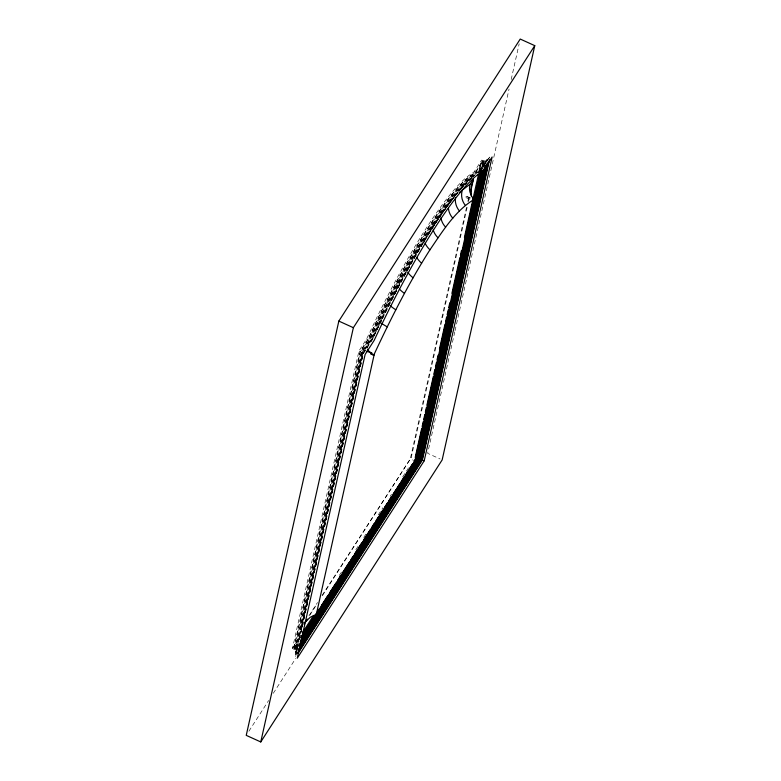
<?xml version="1.0" encoding="UTF-8"?>
<svg xmlns="http://www.w3.org/2000/svg" width="781" height="781" viewBox="0 0 781 781"><rect width="100%" height="100%" fill="white"/><g stroke="black" fill="none" stroke-linecap="round" stroke-linejoin="round"><path stroke-width="0.59" stroke-dasharray="3.9 2.93" d="M295.901 655.347L295.335 650.719L292.504 648.25L358.967 350.913L366.562 339.11L377.018 317.174A211.046 36.932 -65.6 0 1 467.526 176.457L474.106 171.898L481.701 160.095C485.001 162.126 488.838 159.139 490.302 156.171L480.901 170.844L481.233 170.278A216.112 37.81 -65.6 0 0 474.994 174.602M302.706 626.284L300.734 629.349L363.019 350.718L365.508 351.06M295.989 653.355L363.097 353.11L371.356 340.272L381.577 318.853A213.33 37.322 -65.6 0 1 457.666 192.37M295.999 654.341L298.117 644.833M299.445 638.887L321.225 541.467M321.489 540.276L363.292 353.285L371.736 340.155L381.88 318.882A213.965 37.439 -65.6 0 1 431.454 229.292M298.283 644.725L295.413 657.387L295.706 656.372M299.406 639.541L363.39 353.422L358.967 350.913M466.53 207.326L410.523 457.91L413.11 460.253M467.858 201.391L469.186 195.455M322.436 595.62L411.187 457.617L467.35 206.369M468.415 201.605L469.479 196.851M479.046 171.986L481.701 160.095M480.452 171.312L482.843 160.613L475.248 172.416L468.668 176.975A211.046 36.932 -65.6 0 0 378.16 317.701L367.705 339.628L360.109 351.43L293.646 648.767L298.928 640.557M480.666 171.39L483.068 160.681L475.463 172.494L468.883 177.053A211.065 36.932 -65.6 0 0 378.375 317.789L367.91 339.715L360.314 351.528L293.851 648.884L298.469 641.699M481.955 169.116L483.81 160.779L476.176 172.66L469.606 177.219A211.221 36.961 -65.6 0 0 379.019 318.052L368.573 339.95L360.929 351.831L294.427 649.392L297.707 644.276M483 167.866L484.591 160.749L476.879 172.747L474.106 171.898M484.327 165.328L485.391 160.574L477.572 172.728L476.879 172.747M485.655 162.663L486.192 160.281L478.245 172.63M486.446 162.233L486.983 159.851L478.89 172.435M454.776 331.896L427.637 453.312L440.084 458.974M455.04 330.705L509.056 89.044M511.184 79.525L519.17 43.814M470.631 198.032L466.306 196.07L465.456 197.378L470.875 199.838M300.734 629.349L302.589 625.737M452.199 199.682C415.658 243.047 390.803 294.788 366.338 345.563A17.533 6.736 28.7 0 0 367.168 348.472M381.606 319.917L372.039 339.989L369.833 340.252L366.562 339.11M363.321 353.598L372.254 339.764L381.753 319.849M372.254 339.764L372.391 339.501A216.112 37.81 -65.6 0 1 381.782 319.78M479.485 172.152L487.744 159.314M480.022 171.791L487.822 159.666M308.944 615.838L317.516 602.502M322.133 595.327L411.187 457.617M309.94 615.038L317.174 603.791M292.504 648.25L299.767 636.964M339.354 575.402L342 571.302M355.853 549.756L358.489 545.655M363.77 537.445L366.406 533.345M378.287 514.874L382.905 507.689M390.168 496.404L391.486 494.353M402.703 476.918L409.303 466.657M298.215 644.881L294.915 650.007L361.505 352.124L369.218 340.125L379.634 318.297A211.475 37 -65.6 0 1 470.328 177.287L475.941 173.392M298.625 645.594L295.335 650.719L362.013 352.407L369.833 340.252L380.21 318.492A211.817 37.058 -65.6 0 1 471.05 177.258L476.644 173.382M297.62 648.455L295.648 651.53L362.452 352.661L370.399 340.321L380.728 318.658A212.247 37.137 -65.6 0 1 471.753 177.131L474.536 175.208A215.361 37.683 -65.6 0 0 468.483 180.772M297.834 649.343L295.872 652.408L362.814 352.905L370.907 340.321L381.187 318.775A212.754 37.224 -65.6 0 1 457.744 191.843M248.875 731.25L268.664 700.479M273.282 693.303L295.706 658.432M465.915 196.334L470.182 198.276M382.309 318.697A216.112 37.81 -65.6 0 1 422.511 244.131M423.097 243.155A216.112 37.81 -65.6 0 1 455.196 195.738M455.909 194.84A216.112 37.81 -65.6 0 1 458.017 192.233M460.077 189.763A216.112 37.81 -65.6 0 1 467.917 181.124M468.844 180.196A216.112 37.81 -65.6 0 1 474.155 175.295M458.545 190.896A212.754 37.224 -65.6 0 1 472.427 176.916M458.34 191.57A213.33 37.322 -65.6 0 1 467.887 181.241M468.785 180.382A213.33 37.322 -65.6 0 1 472.232 177.297M432.049 228.355A213.965 37.439 -65.6 0 1 449.124 203.558M450.461 201.771A213.965 37.439 -65.6 0 1 457.52 192.839M461.278 188.446A213.965 37.439 -65.6 0 1 466.638 182.676M471.968 177.629A213.965 37.439 -65.6 0 1 473.637 176.213M382.114 318.863A214.648 37.556 -65.6 0 1 431.229 229.936M432.44 228.052A214.648 37.556 -65.6 0 1 455.216 195.846M455.919 194.967A214.648 37.556 -65.6 0 1 457.998 192.429M459.355 190.798A214.648 37.556 -65.6 0 1 460.966 188.924M464.88 184.58A214.648 37.556 -65.6 0 1 466.394 182.988M468.961 180.401A214.648 37.556 -65.6 0 1 472.485 177.16M382.26 318.804A215.361 37.683 -65.6 0 1 457.705 192.78M460.565 189.353A215.361 37.683 -65.6 0 1 467.565 181.7M448.714 204.368A16.255 13.609 40.2 0 1 449.046 203.167M440.884 215.156A16.255 12.633 37.1 0 1 441.314 212.852M432.928 228.677A16.255 11.51 34.7 0 1 433.074 224.254M424.835 242.383A16.255 10.251 32.7 0 1 424.415 237.248M415.795 255.319A16.255 8.884 31.1 0 1 415.433 251.687M407.301 271.456A16.255 7.4 29.7 0 1 406.227 267.405M398.31 287.672A16.255 5.848 28.4 0 1 396.914 284.216M389.329 304.746A16.255 4.217 27.2 0 1 387.591 301.935M379.8 321.987A16.255 2.538 26 0 1 378.365 320.347"/><path stroke-width="1.17" d="M338.837 321.089L246.24 735.351L260.766 741.95L442.163 459.911L534.76 45.649L520.234 39.05L338.837 321.089L353.363 327.688L260.766 741.95M304.844 622.447L310.262 617.244L316.325 614.403L374.314 353.978M470.543 192.087L473.471 178.986L470.152 184.14L459.374 192.351M421.623 428.876L415.238 457.422L424.21 460.79L297.239 658.217L365.137 354.428L374.206 340.321A216.112 37.81 -65.6 0 1 483.048 171.107L492.118 157.001L424.21 460.79M422.15 426.494L423.214 421.74M423.751 419.368L424.805 414.604M425.342 412.231L426.406 407.467M426.934 405.095L433.318 376.549M433.845 374.167L434.91 369.413M435.447 367.031L436.511 362.277M437.038 359.895L438.102 355.14M439.43 349.195L445.014 324.213M445.551 321.84L446.605 317.086M447.142 314.704L448.206 309.95M448.733 307.568L449.797 302.813M451.926 293.295L459.902 257.613M460.429 255.241L461.493 250.476M464.422 237.395L478.509 174.358M316.325 614.403L414.818 461.259L473.491 199.78M480.188 172.503L416.38 457.939L414.399 461.015M480.403 172.572L416.595 458.037L301.105 637.599M481.418 171.488L417.308 458.34L300.997 639.17M482.473 170.238L418.011 458.623L300.187 641.816M483.263 170.082L418.714 458.896L299.289 644.569M484.864 166.236L419.387 459.14L299.601 645.389M485.655 165.797L420.032 459.365L299.806 646.277M486.68 164.059L420.627 459.55L298.625 649.245M487.403 163.424L421.174 459.716L298.635 650.241M488.35 161.482L421.652 459.833L297.883 652.281M488.691 161.833L422.062 459.921L297.688 653.307M489.502 159.734L422.394 459.97L298.049 653.297M473.471 178.986L471.197 186.727L471.343 196.09M370.448 353.803L373.689 355.277C390.549 319.165 408.473 283.425 429.95 249.803C442.485 231.508 454.571 211.466 473.882 199.506L471.441 195.943L469.947 191.999A17.533 14.439 39.4 0 1 470.162 184.15M353.363 327.688L534.76 45.649M366.377 351.265L369.511 352.182L368.241 350.132A17.533 6.736 28.7 0 1 367.646 349.292M304.024 624.244L307.314 619.128M302.403 632.854L313.62 615.418M300.91 637.481L319.38 608.75M321.362 605.675L327.961 595.415M329.943 592.34L335.879 583.104M337.861 580.029L340.496 575.919M342.478 572.844L349.078 562.584M351.06 559.508L353.032 556.433M355.013 553.348L357.659 549.248M358.977 547.198L361.613 543.098M363.595 540.013L370.194 529.752M372.176 526.677L374.148 523.602M376.13 520.527L378.775 516.417M380.093 514.367L382.729 510.266M384.711 507.181L387.347 503.081M388.665 501.031L391.31 496.931M393.292 493.846L395.928 489.746M397.246 487.695L399.882 483.585M401.209 481.535L404.509 476.41M405.827 474.36L408.463 470.25M409.781 468.2L412.427 464.099M369.511 352.182L371.932 353.012M413.92 460.741L414.818 461.259M373.689 355.277L369.725 351.86M465.349 205.423A16.255 15.093 50.8 0 1 462.586 189.392M459.384 210.919A16.255 14.439 44.5 0 1 455.508 197.886M452.785 218.202A16.255 13.609 40.2 0 1 448.431 208.195M445.619 227.173A16.255 12.633 37.1 0 1 440.933 217.596M437.985 237.756A16.255 11.51 34.7 0 1 433.191 229.848M429.95 249.803A16.255 10.251 32.7 0 1 425.264 243.477M421.613 263.197A16.255 8.884 31.1 0 1 416.663 257.3M413.081 277.772A16.255 7.4 29.7 0 1 407.848 272.354M404.441 293.363A16.255 5.848 28.4 0 1 399.628 289.263M395.801 309.784A16.255 4.217 27.2 0 1 389.992 305.42M387.249 326.858A16.255 2.538 26 0 1 381.157 323.061"/></g></svg>
